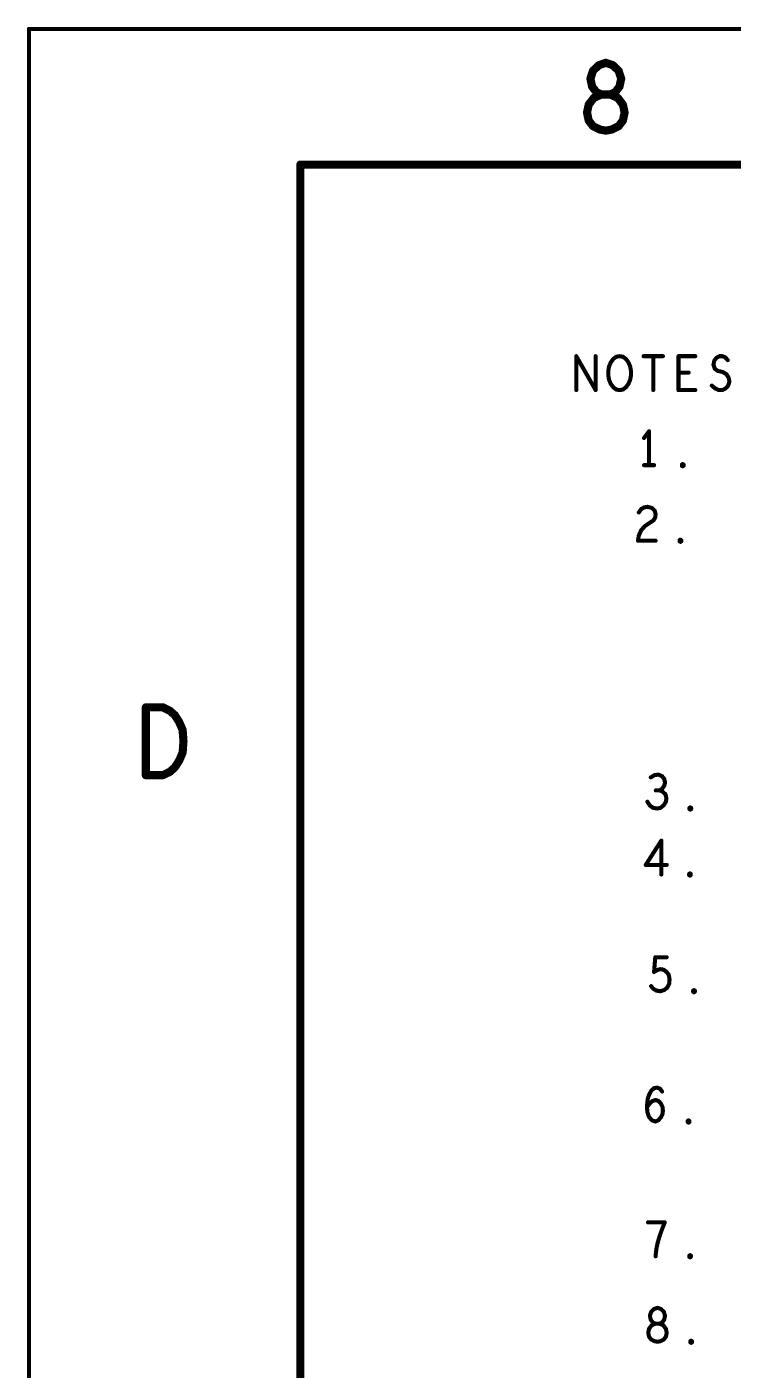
# Model space of a CAD drawing. Extents: x -14.2 to 19.9, y -5.2 to 16.9.
# Drawn here: x -14.157 to -11.556, y 11.911 to 16.86 of the extents above; entities that cross this region are included whole.
import ezdxf

# ---------------------------------------------------------------- set-up
doc = ezdxf.new("R2010")
doc.units = 0
doc.layers.get('0').update_dxf_attribs({"linetype": 'CONTINUOUS'})
doc.layers.add('FAB', color=2, linetype='CONTINUOUS')

# ---------------------------------------------------------------- blocks, each defined once
blk = doc.blocks.new('ROUND_138')
at = {"const_width": 0.015}
blk.add_lwpolyline([(-0.0075, 0, 1), (0.0075, 0, 1)], format="xyb", close=True, dxfattribs=at)
blk = doc.blocks.new('ROUND_105')
at = {"const_width": 0.0075}
blk.add_lwpolyline([(-0.00375, 0, 1), (0.00375, 0, 1)], format="xyb", close=True, dxfattribs=at)

msp = doc.modelspace()

# ---------------------------------------------------------------- linework, layer by layer
at = {"layer": 'FAB'}
for points, const_width in [([(-14.1499, -5.1472), (-14.1499, 16.8528)], 0.015), ([(-14.1499, 16.8528), (19.8501, 16.8528)], 0.015), ([(-12.0721, 16.6986), (-12.0501, 16.7194)], 0.03), ([(-12.0501, 16.7194), (-12.0249, 16.7278)], 0.03), ([(-12.0249, 16.7278), (-11.9997, 16.7194)], 0.03), ([(-11.9997, 16.7194), (-11.9777, 16.6986)], 0.03), ([(-12.0816, 16.6694), (-12.0721, 16.6986)], 0.03), ([(-12.0753, 16.6402), (-12.0816, 16.6694)], 0.03), ([(-11.9777, 16.6986), (-11.9682, 16.6694)], 0.03), ([(-11.9682, 16.6694), (-11.9745, 16.6402)], 0.03), ([(-12.0596, 16.6194), (-12.0753, 16.6402)], 0.03), ([(-12.0406, 16.6111), (-12.0596, 16.6194)], 0.03), ([(-11.9902, 16.6194), (-12.0092, 16.6111)], 0.03), ([(-11.9745, 16.6402), (-11.9902, 16.6194)], 0.03), ([(-12.0879, 16.5736), (-12.0942, 16.5444)], 0.03), ([(-12.069, 16.5986), (-12.0879, 16.5736)], 0.03), ([(-12.0406, 16.6111), (-12.069, 16.5986)], 0.03), ([(-12.0092, 16.6111), (-12.0406, 16.6111)], 0.03), ([(-12.0092, 16.6111), (-12.0406, 16.6111)], 0.03), ([(-11.9808, 16.5986), (-12.0092, 16.6111)], 0.03), ([(-11.9619, 16.5736), (-11.9808, 16.5986)], 0.03), ([(-11.9556, 16.5444), (-11.9619, 16.5736)], 0.03), ([(-12.0942, 16.5444), (-12.0879, 16.5152)], 0.03), ([(-11.9619, 16.5152), (-11.9556, 16.5444)], 0.03), ([(-12.0879, 16.5152), (-12.0721, 16.4944)], 0.03), ([(-12.0721, 16.4944), (-12.0469, 16.4819)], 0.03), ([(-12.0469, 16.4819), (-12.0249, 16.4778)], 0.03), ([(-12.0249, 16.4778), (-12.0029, 16.4819)], 0.03), ([(-12.0029, 16.4819), (-11.9777, 16.4944)], 0.03), ([(-11.9777, 16.4944), (-11.9619, 16.5152)], 0.03), ([(18.8501, 16.3528), (-13.1499, 16.3528)], 0.03), ([(-13.1499, 16.3528), (-13.1499, -4.6472)], 0.03), ([(-12.1337, 15.5218), (-12.1337, 15.6468)], 0.015), ([(-12.1337, 15.6468), (-12.0624, 15.5218)], 0.015), ([(-12.0624, 15.5218), (-12.0624, 15.6468)], 0.015), ([(-12.0066, 15.6239), (-11.9973, 15.6364)], 0.015), ([(-11.9973, 15.6364), (-11.9865, 15.6447)], 0.015), ([(-11.9865, 15.6447), (-11.9741, 15.6468)], 0.015), ([(-11.9741, 15.6468), (-11.9617, 15.6447)], 0.015), ([(-11.9617, 15.6447), (-11.9508, 15.6364)], 0.015), ([(-11.9508, 15.6364), (-11.9415, 15.6239)], 0.015), ([(-11.8857, 15.6468), (-11.8144, 15.6468)], 0.015), ([(-11.8501, 15.6468), (-11.8501, 15.5218)], 0.015), ([(-11.7571, 15.5218), (-11.7571, 15.6468)], 0.015), ([(-11.7571, 15.6468), (-11.6951, 15.6468)], 0.015), ([(-11.6253, 15.6301), (-11.6176, 15.6405)], 0.015), ([(-11.6176, 15.6405), (-11.6067, 15.6468)], 0.015), ([(-11.6067, 15.6468), (-11.5959, 15.6468)], 0.015), ([(-11.5959, 15.6468), (-11.585, 15.6426)], 0.015), ([(-11.585, 15.6426), (-11.5757, 15.6322)], 0.015), ([(-12.0159, 15.5926), (-12.0128, 15.6093)], 0.015), ([(-12.0159, 15.576), (-12.0159, 15.5926)], 0.015), ([(-12.0128, 15.6093), (-12.0066, 15.6239)], 0.015), ([(-11.9415, 15.6239), (-11.9353, 15.6093)], 0.015), ([(-11.9353, 15.6093), (-11.9322, 15.5926)], 0.015), ([(-11.9322, 15.5926), (-11.9322, 15.576)], 0.015), ([(-11.7199, 15.5864), (-11.7571, 15.5864)], 0.015), ([(-11.6284, 15.6155), (-11.6253, 15.6301)], 0.015), ([(-11.6238, 15.601), (-11.6284, 15.6155)], 0.015), ([(-11.6129, 15.5926), (-11.6238, 15.601)], 0.015), ([(-11.5943, 15.5885), (-11.6129, 15.5926)], 0.015), ([(-11.5804, 15.5801), (-11.5943, 15.5885)], 0.015), ([(-12.0128, 15.5593), (-12.0159, 15.576)], 0.015), ([(-12.0066, 15.5447), (-12.0128, 15.5593)], 0.015), ([(-11.9973, 15.5322), (-12.0066, 15.5447)], 0.015), ([(-11.9415, 15.5447), (-11.9508, 15.5322)], 0.015), ([(-11.9353, 15.5593), (-11.9415, 15.5447)], 0.015), ([(-11.9322, 15.576), (-11.9353, 15.5593)], 0.015), ([(-11.6346, 15.5385), (-11.6222, 15.528)], 0.015), ([(-11.5835, 15.528), (-11.5742, 15.5385)], 0.015), ([(-11.5726, 15.5676), (-11.5804, 15.5801)], 0.015), ([(-11.5742, 15.5385), (-11.5695, 15.5531)], 0.015), ([(-11.5695, 15.5531), (-11.5726, 15.5676)], 0.015), ([(-11.9865, 15.5239), (-11.9973, 15.5322)], 0.015), ([(-11.9741, 15.5218), (-11.9865, 15.5239)], 0.015), ([(-11.9617, 15.5239), (-11.9741, 15.5218)], 0.015), ([(-11.9508, 15.5322), (-11.9617, 15.5239)], 0.015), ([(-11.6951, 15.5218), (-11.7571, 15.5218)], 0.015), ([(-11.6222, 15.528), (-11.6083, 15.5218)], 0.015), ([(-11.6083, 15.5218), (-11.5959, 15.5218)], 0.015), ([(-11.5959, 15.5218), (-11.5835, 15.528)], 0.015), ([(-11.8656, 15.3701), (-11.8842, 15.3451)], 0.015), ([(-11.8656, 15.2451), (-11.8656, 15.3701)], 0.015), ([(-11.8842, 15.2451), (-11.847, 15.2451)], 0.015), ([(-11.7447, 15.2472), (-11.7416, 15.2493)], 0.015), ([(-11.7447, 15.243), (-11.7447, 15.2472)], 0.015), ([(-11.7416, 15.241), (-11.7447, 15.243)], 0.015), ([(-11.7416, 15.2493), (-11.7385, 15.2472)], 0.015), ([(-11.7385, 15.243), (-11.7416, 15.241)], 0.015), ([(-11.7385, 15.2472), (-11.7385, 15.243)], 0.015), ([(-11.8942, 15.0835), (-11.8834, 15.0897)], 0.015), ([(-11.8834, 15.0897), (-11.871, 15.0918)], 0.015), ([(-11.871, 15.0918), (-11.8555, 15.0876)], 0.015), ([(-11.9035, 15.071), (-11.8942, 15.0835)], 0.015), ([(-11.8493, 15.0418), (-11.8803, 15.021)], 0.015), ([(-11.8555, 15.0876), (-11.8446, 15.0772)], 0.015), ([(-11.8431, 15.0522), (-11.8493, 15.0418)], 0.015), ([(-11.8446, 15.0772), (-11.8415, 15.0647)], 0.015), ([(-11.8415, 15.0647), (-11.8431, 15.0522)], 0.015), ([(-11.8942, 15.0064), (-11.9035, 14.9855)], 0.015), ([(-11.8803, 15.021), (-11.8942, 15.0064)], 0.015), ([(-11.9035, 14.9855), (-11.9066, 14.9668)], 0.015), ([(-11.9066, 14.9668), (-11.8415, 14.9668)], 0.015), ([(-11.7532, 14.9689), (-11.7501, 14.971)], 0.015), ([(-11.7532, 14.9647), (-11.7532, 14.9689)], 0.015), ([(-11.7501, 14.9626), (-11.7532, 14.9647)], 0.015), ([(-11.7501, 14.971), (-11.747, 14.9689)], 0.015), ([(-11.747, 14.9647), (-11.7501, 14.9626)], 0.015), ([(-11.747, 14.9689), (-11.747, 14.9647)], 0.015), ([(-13.7192, 14.1028), (-13.7192, 14.3528)], 0.03), ([(-13.7192, 14.3528), (-13.6562, 14.3528)], 0.03), ([(-13.6562, 14.3528), (-13.631, 14.3402)], 0.03), ([(-13.631, 14.3402), (-13.6121, 14.3236)], 0.03), ([(-13.6121, 14.3236), (-13.5963, 14.2986)], 0.03), ([(-13.5963, 14.2986), (-13.5837, 14.2694)], 0.03), ([(-13.5837, 14.2694), (-13.5806, 14.2277)], 0.03), ([(-13.5806, 14.2277), (-13.5837, 14.1861)], 0.03), ([(-13.5963, 14.1569), (-13.6121, 14.1319)], 0.03), ([(-13.5837, 14.1861), (-13.5963, 14.1569)], 0.03), ([(-13.6562, 14.1028), (-13.7192, 14.1028)], 0.03), ([(-13.631, 14.1152), (-13.6562, 14.1028)], 0.03), ([(-13.6121, 14.1319), (-13.631, 14.1152)], 0.03), ([(-11.8453, 14.103), (-11.8593, 14.0947)], 0.015), ([(-11.8314, 14.1051), (-11.8453, 14.103)], 0.015), ([(-11.8174, 14.0989), (-11.8314, 14.1051)], 0.015), ([(-11.8267, 14.0468), (-11.8174, 14.053)], 0.015), ([(-11.8097, 14.0885), (-11.8174, 14.0989)], 0.015), ([(-11.8174, 14.053), (-11.8097, 14.0635)], 0.015), ([(-11.8066, 14.076), (-11.8097, 14.0885)], 0.015), ([(-11.8097, 14.0635), (-11.8066, 14.076)], 0.015), ([(-11.8717, 14.0051), (-11.8624, 13.9905)], 0.015), ([(-11.8267, 14.0468), (-11.8407, 14.0468)], 0.015), ([(-11.8159, 14.0426), (-11.8267, 14.0468)], 0.015), ([(-11.805, 14.0322), (-11.8159, 14.0426)], 0.015), ([(-11.8112, 13.9926), (-11.8035, 14.0051)], 0.015), ([(-11.8019, 14.0176), (-11.805, 14.0322)], 0.015), ([(-11.8035, 14.0051), (-11.8019, 14.0176)], 0.015), ([(-11.8624, 13.9905), (-11.85, 13.9822)], 0.015), ([(-11.85, 13.9822), (-11.836, 13.9801)], 0.015), ([(-11.836, 13.9801), (-11.8236, 13.9822)], 0.015), ([(-11.8236, 13.9822), (-11.8112, 13.9926)], 0.015), ([(-11.7167, 13.9822), (-11.7136, 13.9843)], 0.015), ([(-11.7167, 13.978), (-11.7167, 13.9822)], 0.015), ([(-11.7136, 13.976), (-11.7167, 13.978)], 0.015), ([(-11.7136, 13.9843), (-11.7105, 13.9822)], 0.015), ([(-11.7105, 13.978), (-11.7136, 13.976)], 0.015), ([(-11.7105, 13.9822), (-11.7105, 13.978)], 0.015), ([(-11.8205, 13.8618), (-11.8778, 13.7722)], 0.015), ([(-11.8205, 13.7368), (-11.8205, 13.8618)], 0.015), ([(-11.8778, 13.7722), (-11.8003, 13.7722)], 0.015), ([(-11.7182, 13.7389), (-11.7151, 13.741)], 0.015), ([(-11.7182, 13.7347), (-11.7182, 13.7389)], 0.015), ([(-11.7151, 13.7326), (-11.7182, 13.7347)], 0.015), ([(-11.7151, 13.741), (-11.712, 13.7389)], 0.015), ([(-11.712, 13.7347), (-11.7151, 13.7326)], 0.015), ([(-11.712, 13.7389), (-11.712, 13.7347)], 0.015), ([(-11.8473, 13.3776), (-11.8427, 13.4318)], 0.015), ([(-11.8427, 13.4318), (-11.8008, 13.4318)], 0.015), ([(-11.8334, 13.386), (-11.8473, 13.3776)], 0.015), ([(-11.8225, 13.388), (-11.8334, 13.386)], 0.015), ([(-11.8117, 13.386), (-11.8225, 13.388)], 0.015), ([(-11.8008, 13.3776), (-11.8117, 13.386)], 0.015), ([(-11.7931, 13.3672), (-11.8008, 13.3776)], 0.015), ([(-11.79, 13.3505), (-11.7931, 13.3672)], 0.015), ([(-11.8582, 13.3255), (-11.8489, 13.3151)], 0.015), ([(-11.8489, 13.3151), (-11.838, 13.3089)], 0.015), ([(-11.838, 13.3089), (-11.8241, 13.3068)], 0.015), ([(-11.8241, 13.3068), (-11.8101, 13.311)], 0.015), ([(-11.8101, 13.311), (-11.7993, 13.3193)], 0.015), ([(-11.7993, 13.3193), (-11.7915, 13.3339)], 0.015), ([(-11.7915, 13.3339), (-11.79, 13.3505)], 0.015), ([(-11.7032, 13.3089), (-11.7001, 13.311)], 0.015), ([(-11.7032, 13.3047), (-11.7032, 13.3089)], 0.015), ([(-11.7001, 13.311), (-11.697, 13.3089)], 0.015), ([(-11.697, 13.3089), (-11.697, 13.3047)], 0.015), ([(-11.7001, 13.3026), (-11.7032, 13.3047)], 0.015), ([(-11.697, 13.3047), (-11.7001, 13.3026)], 0.015), ([(-11.8704, 12.9101), (-11.8658, 12.9247)], 0.015), ([(-11.8658, 12.9247), (-11.858, 12.9393)], 0.015), ([(-11.858, 12.9393), (-11.8472, 12.9497)], 0.015), ([(-11.8472, 12.9497), (-11.8363, 12.9518)], 0.015), ([(-11.8363, 12.9518), (-11.8255, 12.9476)], 0.015), ([(-11.8255, 12.9476), (-11.8177, 12.9372)], 0.015), ([(-11.8735, 12.883), (-11.8704, 12.9101)], 0.015), ([(-11.8735, 12.8789), (-11.8627, 12.8935)], 0.015), ([(-11.872, 12.8622), (-11.8735, 12.883)], 0.015), ([(-11.8658, 12.8435), (-11.872, 12.8622)], 0.015), ([(-11.8627, 12.8935), (-11.8534, 12.9018)], 0.015), ([(-11.8534, 12.9018), (-11.841, 12.906)], 0.015), ([(-11.841, 12.906), (-11.8301, 12.9018)], 0.015), ([(-11.8301, 12.9018), (-11.8224, 12.8935)], 0.015), ([(-11.8224, 12.8935), (-11.8162, 12.881)], 0.015), ([(-11.8162, 12.881), (-11.8146, 12.8664)], 0.015), ([(-11.8146, 12.8664), (-11.8162, 12.8539)], 0.015), ([(-11.8549, 12.831), (-11.8658, 12.8435)], 0.015), ([(-11.8425, 12.8268), (-11.8549, 12.831)], 0.015), ([(-11.8317, 12.831), (-11.8425, 12.8268)], 0.015), ([(-11.8224, 12.8414), (-11.8317, 12.831)], 0.015), ([(-11.8162, 12.8539), (-11.8224, 12.8414)], 0.015), ([(-11.7232, 12.8289), (-11.7201, 12.831)], 0.015), ([(-11.7232, 12.8247), (-11.7232, 12.8289)], 0.015), ([(-11.7201, 12.8226), (-11.7232, 12.8247)], 0.015), ([(-11.7201, 12.831), (-11.717, 12.8289)], 0.015), ([(-11.717, 12.8247), (-11.7201, 12.8226)], 0.015), ([(-11.717, 12.8289), (-11.717, 12.8247)], 0.015), ([(-11.8076, 12.4551), (-11.8696, 12.4551)], 0.015), ([(-11.8277, 12.401), (-11.82, 12.4239)], 0.015), ([(-11.82, 12.4239), (-11.8076, 12.4551)], 0.015), ([(-11.8386, 12.3572), (-11.8339, 12.3801)], 0.015), ([(-11.8339, 12.3801), (-11.8277, 12.401)], 0.015), ([(-11.8417, 12.3301), (-11.8386, 12.3572)], 0.015), ([(-11.7177, 12.3322), (-11.7146, 12.3343)], 0.015), ([(-11.7177, 12.328), (-11.7177, 12.3322)], 0.015), ([(-11.7146, 12.326), (-11.7177, 12.328)], 0.015), ([(-11.7146, 12.3343), (-11.7115, 12.3322)], 0.015), ([(-11.7115, 12.328), (-11.7146, 12.326)], 0.015), ([(-11.7115, 12.3322), (-11.7115, 12.328)], 0.015), ([(-11.8625, 12.111), (-11.8578, 12.1255)], 0.015), ([(-11.8578, 12.1255), (-11.847, 12.136)], 0.015), ([(-11.847, 12.136), (-11.8346, 12.1401)], 0.015), ([(-11.8346, 12.1401), (-11.8222, 12.136)], 0.015), ([(-11.8222, 12.136), (-11.8113, 12.1255)], 0.015), ([(-11.8113, 12.1255), (-11.8067, 12.111)], 0.015), ([(-11.8563, 12.0755), (-11.8656, 12.063)], 0.015), ([(-11.8594, 12.0964), (-11.8625, 12.111)], 0.015), ([(-11.8516, 12.086), (-11.8594, 12.0964)], 0.015), ([(-11.8423, 12.0818), (-11.8563, 12.0755)], 0.015), ([(-11.8423, 12.0818), (-11.8516, 12.086)], 0.015), ([(-11.8268, 12.0818), (-11.8423, 12.0818)], 0.015), ([(-11.8268, 12.0818), (-11.8423, 12.0818)], 0.015), ([(-11.8175, 12.086), (-11.8268, 12.0818)], 0.015), ([(-11.8129, 12.0755), (-11.8268, 12.0818)], 0.015), ([(-11.8098, 12.0964), (-11.8175, 12.086)], 0.015), ([(-11.8036, 12.063), (-11.8129, 12.0755)], 0.015), ([(-11.8067, 12.111), (-11.8098, 12.0964)], 0.015), ([(-11.8656, 12.063), (-11.8687, 12.0485)], 0.015), ([(-11.8687, 12.0485), (-11.8656, 12.0339)], 0.015), ([(-11.8656, 12.0339), (-11.8578, 12.0235)], 0.015), ([(-11.8578, 12.0235), (-11.8454, 12.0172)], 0.015), ([(-11.8237, 12.0172), (-11.8113, 12.0235)], 0.015), ([(-11.8113, 12.0235), (-11.8036, 12.0339)], 0.015), ([(-11.8005, 12.0485), (-11.8036, 12.063)], 0.015), ([(-11.8036, 12.0339), (-11.8005, 12.0485)], 0.015), ([(-11.8454, 12.0172), (-11.8346, 12.0151)], 0.015), ([(-11.8346, 12.0151), (-11.8237, 12.0172)], 0.015), ([(-11.7137, 12.0172), (-11.7106, 12.0193)], 0.015), ([(-11.7137, 12.013), (-11.7137, 12.0172)], 0.015), ([(-11.7106, 12.011), (-11.7137, 12.013)], 0.015), ([(-11.7106, 12.0193), (-11.7075, 12.0172)], 0.015), ([(-11.7075, 12.013), (-11.7106, 12.011)], 0.015), ([(-11.7075, 12.0172), (-11.7075, 12.013)], 0.015)]:
    msp.add_lwpolyline(points, dxfattribs=dict(at, const_width=const_width))

# ---------------------------------------------------------------- block references
for name, p in [('ROUND_105', (-14.1499, 16.8528)), ('ROUND_105', (-14.1499, 16.8528)), ('ROUND_138', (-12.0501, 16.7194)), ('ROUND_138', (-12.0501, 16.7194)), ('ROUND_138', (-12.0249, 16.7278)), ('ROUND_138', (-12.0249, 16.7278)), ('ROUND_138', (-11.9997, 16.7194)), ('ROUND_138', (-11.9997, 16.7194)), ('ROUND_138', (-12.0816, 16.6694)), ('ROUND_138', (-12.0816, 16.6694)), ('ROUND_138', (-12.0721, 16.6986)), ('ROUND_138', (-12.0721, 16.6986)), ('ROUND_138', (-11.9777, 16.6986)), ('ROUND_138', (-11.9777, 16.6986)), ('ROUND_138', (-11.9682, 16.6694)), ('ROUND_138', (-11.9682, 16.6694)), ('ROUND_138', (-12.0753, 16.6402)), ('ROUND_138', (-12.0753, 16.6402)), ('ROUND_138', (-12.0596, 16.6194)), ('ROUND_138', (-12.0596, 16.6194)), ('ROUND_138', (-11.9902, 16.6194)), ('ROUND_138', (-11.9902, 16.6194)), ('ROUND_138', (-11.9745, 16.6402)), ('ROUND_138', (-11.9745, 16.6402)), ('ROUND_138', (-12.0879, 16.5736)), ('ROUND_138', (-12.0879, 16.5736)), ('ROUND_138', (-12.069, 16.5986)), ('ROUND_138', (-12.069, 16.5986)), ('ROUND_138', (-12.0406, 16.6111)), ('ROUND_138', (-12.0406, 16.6111)), ('ROUND_138', (-12.0406, 16.6111)), ('ROUND_138', (-12.0406, 16.6111)), ('ROUND_138', (-12.0092, 16.6111)), ('ROUND_138', (-12.0092, 16.6111)), ('ROUND_138', (-12.0092, 16.6111)), ('ROUND_138', (-12.0092, 16.6111)), ('ROUND_138', (-11.9808, 16.5986)), ('ROUND_138', (-11.9808, 16.5986)), ('ROUND_138', (-11.9619, 16.5736)), ('ROUND_138', (-11.9619, 16.5736)), ('ROUND_138', (-12.0942, 16.5444)), ('ROUND_138', (-12.0942, 16.5444)), ('ROUND_138', (-11.9556, 16.5444)), ('ROUND_138', (-11.9556, 16.5444)), ('ROUND_138', (-12.0879, 16.5152)), ('ROUND_138', (-12.0879, 16.5152)), ('ROUND_138', (-12.0721, 16.4944)), ('ROUND_138', (-12.0721, 16.4944)), ('ROUND_138', (-12.0469, 16.4819)), ('ROUND_138', (-12.0469, 16.4819)), ('ROUND_138', (-12.0249, 16.4778)), ('ROUND_138', (-12.0249, 16.4778)), ('ROUND_138', (-12.0029, 16.4819)), ('ROUND_138', (-12.0029, 16.4819)), ('ROUND_138', (-11.9777, 16.4944)), ('ROUND_138', (-11.9777, 16.4944)), ('ROUND_138', (-11.9619, 16.5152)), ('ROUND_138', (-11.9619, 16.5152)), ('ROUND_138', (-13.1499, 16.3528)), ('ROUND_138', (-13.1499, 16.3528)), ('ROUND_105', (-12.1337, 15.6468)), ('ROUND_105', (-12.1337, 15.6468)), ('ROUND_105', (-12.0624, 15.6468)), ('ROUND_105', (-11.9973, 15.6364)), ('ROUND_105', (-11.9973, 15.6364)), ('ROUND_105', (-11.9865, 15.6447)), ('ROUND_105', (-11.9865, 15.6447)), ('ROUND_105', (-11.9741, 15.6468)), ('ROUND_105', (-11.9741, 15.6468)), ('ROUND_105', (-11.9617, 15.6447)), ('ROUND_105', (-11.9617, 15.6447)), ('ROUND_105', (-11.9508, 15.6364)), ('ROUND_105', (-11.9508, 15.6364)), ('ROUND_105', (-11.8857, 15.6468)), ('ROUND_105', (-11.8501, 15.6468)), ('ROUND_105', (-11.8144, 15.6468)), ('ROUND_105', (-11.7571, 15.6468)), ('ROUND_105', (-11.7571, 15.6468)), ('ROUND_105', (-11.6951, 15.6468)), ('ROUND_105', (-11.6176, 15.6405)), ('ROUND_105', (-11.6176, 15.6405)), ('ROUND_105', (-11.6067, 15.6468)), ('ROUND_105', (-11.6067, 15.6468)), ('ROUND_105', (-11.5959, 15.6468)), ('ROUND_105', (-11.5959, 15.6468)), ('ROUND_105', (-11.585, 15.6426)), ('ROUND_105', (-11.585, 15.6426)), ('ROUND_105', (-12.0159, 15.5926)), ('ROUND_105', (-12.0159, 15.5926)), ('ROUND_105', (-12.0128, 15.6093)), ('ROUND_105', (-12.0128, 15.6093)), ('ROUND_105', (-12.0066, 15.6239)), ('ROUND_105', (-12.0066, 15.6239)), ('ROUND_105', (-11.9415, 15.6239)), ('ROUND_105', (-11.9415, 15.6239)), ('ROUND_105', (-11.9353, 15.6093)), ('ROUND_105', (-11.9353, 15.6093)), ('ROUND_105', (-11.9322, 15.5926)), ('ROUND_105', (-11.9322, 15.5926)), ('ROUND_105', (-11.7571, 15.5864)), ('ROUND_105', (-11.7199, 15.5864)), ('ROUND_105', (-11.6284, 15.6155)), ('ROUND_105', (-11.6284, 15.6155)), ('ROUND_105', (-11.6253, 15.6301)), ('ROUND_105', (-11.6253, 15.6301)), ('ROUND_105', (-11.6238, 15.601)), ('ROUND_105', (-11.6238, 15.601)), ('ROUND_105', (-11.6129, 15.5926)), ('ROUND_105', (-11.6129, 15.5926)), ('ROUND_105', (-11.5943, 15.5885)), ('ROUND_105', (-11.5943, 15.5885)), ('ROUND_105', (-11.5757, 15.6322)), ('ROUND_105', (-12.0159, 15.576)), ('ROUND_105', (-12.0159, 15.576)), ('ROUND_105', (-12.0128, 15.5593)), ('ROUND_105', (-12.0128, 15.5593)), ('ROUND_105', (-12.0066, 15.5447)), ('ROUND_105', (-12.0066, 15.5447)), ('ROUND_105', (-11.9415, 15.5447)), ('ROUND_105', (-11.9415, 15.5447)), ('ROUND_105', (-11.9353, 15.5593)), ('ROUND_105', (-11.9353, 15.5593)), ('ROUND_105', (-11.9322, 15.576)), ('ROUND_105', (-11.9322, 15.576)), ('ROUND_105', (-11.6346, 15.5385)), ('ROUND_105', (-11.5804, 15.5801)), ('ROUND_105', (-11.5804, 15.5801)), ('ROUND_105', (-11.5742, 15.5385)), ('ROUND_105', (-11.5742, 15.5385)), ('ROUND_105', (-11.5726, 15.5676)), ('ROUND_105', (-11.5726, 15.5676)), ('ROUND_105', (-11.5695, 15.5531)), ('ROUND_105', (-11.5695, 15.5531)), ('ROUND_105', (-12.1337, 15.5218)), ('ROUND_105', (-12.0624, 15.5218)), ('ROUND_105', (-12.0624, 15.5218)), ('ROUND_105', (-11.9973, 15.5322)), ('ROUND_105', (-11.9973, 15.5322)), ('ROUND_105', (-11.9865, 15.5239)), ('ROUND_105', (-11.9865, 15.5239)), ('ROUND_105', (-11.9741, 15.5218)), ('ROUND_105', (-11.9741, 15.5218)), ('ROUND_105', (-11.9617, 15.5239)), ('ROUND_105', (-11.9617, 15.5239)), ('ROUND_105', (-11.9508, 15.5322)), ('ROUND_105', (-11.9508, 15.5322)), ('ROUND_105', (-11.8501, 15.5218)), ('ROUND_105', (-11.7571, 15.5218)), ('ROUND_105', (-11.7571, 15.5218)), ('ROUND_105', (-11.6951, 15.5218)), ('ROUND_105', (-11.6222, 15.528)), ('ROUND_105', (-11.6222, 15.528)), ('ROUND_105', (-11.6083, 15.5218)), ('ROUND_105', (-11.6083, 15.5218)), ('ROUND_105', (-11.5959, 15.5218)), ('ROUND_105', (-11.5959, 15.5218)), ('ROUND_105', (-11.5835, 15.528)), ('ROUND_105', (-11.5835, 15.528)), ('ROUND_105', (-11.8842, 15.3451)), ('ROUND_105', (-11.8656, 15.3701)), ('ROUND_105', (-11.8656, 15.3701)), ('ROUND_105', (-11.8842, 15.2451)), ('ROUND_105', (-11.8656, 15.2451)), ('ROUND_105', (-11.847, 15.2451)), ('ROUND_105', (-11.7447, 15.2472)), ('ROUND_105', (-11.7447, 15.2472)), ('ROUND_105', (-11.7447, 15.243)), ('ROUND_105', (-11.7447, 15.243)), ('ROUND_105', (-11.7416, 15.2493)), ('ROUND_105', (-11.7416, 15.2493)), ('ROUND_105', (-11.7416, 15.241)), ('ROUND_105', (-11.7416, 15.241)), ('ROUND_105', (-11.7385, 15.2472)), ('ROUND_105', (-11.7385, 15.2472)), ('ROUND_105', (-11.7385, 15.243)), ('ROUND_105', (-11.7385, 15.243)), ('ROUND_105', (-11.8834, 15.0897)), ('ROUND_105', (-11.8834, 15.0897)), ('ROUND_105', (-11.871, 15.0918)), ('ROUND_105', (-11.871, 15.0918)), ('ROUND_105', (-11.9035, 15.071)), ('ROUND_105', (-11.8942, 15.0835)), ('ROUND_105', (-11.8942, 15.0835)), ('ROUND_105', (-11.8555, 15.0876)), ('ROUND_105', (-11.8555, 15.0876)), ('ROUND_105', (-11.8493, 15.0418)), ('ROUND_105', (-11.8493, 15.0418)), ('ROUND_105', (-11.8446, 15.0772)), ('ROUND_105', (-11.8446, 15.0772)), ('ROUND_105', (-11.8431, 15.0522)), ('ROUND_105', (-11.8431, 15.0522)), ('ROUND_105', (-11.8415, 15.0647)), ('ROUND_105', (-11.8415, 15.0647)), ('ROUND_105', (-11.8942, 15.0064)), ('ROUND_105', (-11.8942, 15.0064)), ('ROUND_105', (-11.8803, 15.021)), ('ROUND_105', (-11.8803, 15.021)), ('ROUND_105', (-11.9066, 14.9668)), ('ROUND_105', (-11.9066, 14.9668)), ('ROUND_105', (-11.9035, 14.9855)), ('ROUND_105', (-11.9035, 14.9855)), ('ROUND_105', (-11.8415, 14.9668)), ('ROUND_105', (-11.7532, 14.9689)), ('ROUND_105', (-11.7532, 14.9689)), ('ROUND_105', (-11.7532, 14.9647)), ('ROUND_105', (-11.7532, 14.9647)), ('ROUND_105', (-11.7501, 14.971)), ('ROUND_105', (-11.7501, 14.971)), ('ROUND_105', (-11.7501, 14.9626)), ('ROUND_105', (-11.7501, 14.9626)), ('ROUND_105', (-11.747, 14.9689)), ('ROUND_105', (-11.747, 14.9689)), ('ROUND_105', (-11.747, 14.9647)), ('ROUND_105', (-11.747, 14.9647)), ('ROUND_138', (-13.7192, 14.3528)), ('ROUND_138', (-13.7192, 14.3528)), ('ROUND_138', (-13.6562, 14.3528)), ('ROUND_138', (-13.6562, 14.3528)), ('ROUND_138', (-13.631, 14.3402)), ('ROUND_138', (-13.631, 14.3402)), ('ROUND_138', (-13.6121, 14.3236)), ('ROUND_138', (-13.6121, 14.3236)), ('ROUND_138', (-13.5963, 14.2986)), ('ROUND_138', (-13.5963, 14.2986)), ('ROUND_138', (-13.5837, 14.2694)), ('ROUND_138', (-13.5837, 14.2694)), ('ROUND_138', (-13.5806, 14.2277)), ('ROUND_138', (-13.5806, 14.2277)), ('ROUND_138', (-13.5963, 14.1569)), ('ROUND_138', (-13.5963, 14.1569)), ('ROUND_138', (-13.5837, 14.1861)), ('ROUND_138', (-13.5837, 14.1861)), ('ROUND_138', (-13.7192, 14.1028)), ('ROUND_138', (-13.7192, 14.1028)), ('ROUND_138', (-13.6562, 14.1028)), ('ROUND_138', (-13.6562, 14.1028)), ('ROUND_138', (-13.631, 14.1152)), ('ROUND_138', (-13.631, 14.1152)), ('ROUND_138', (-13.6121, 14.1319)), ('ROUND_138', (-13.6121, 14.1319)), ('ROUND_105', (-11.8453, 14.103)), ('ROUND_105', (-11.8453, 14.103)), ('ROUND_105', (-11.8314, 14.1051)), ('ROUND_105', (-11.8314, 14.1051)), ('ROUND_105', (-11.8593, 14.0947)), ('ROUND_105', (-11.8174, 14.0989)), ('ROUND_105', (-11.8174, 14.0989)), ('ROUND_105', (-11.8174, 14.053)), ('ROUND_105', (-11.8174, 14.053)), ('ROUND_105', (-11.8097, 14.0885)), ('ROUND_105', (-11.8097, 14.0885)), ('ROUND_105', (-11.8097, 14.0635)), ('ROUND_105', (-11.8097, 14.0635)), ('ROUND_105', (-11.8066, 14.076)), ('ROUND_105', (-11.8066, 14.076)), ('ROUND_105', (-11.8717, 14.0051)), ('ROUND_105', (-11.8407, 14.0468)), ('ROUND_105', (-11.8267, 14.0468)), ('ROUND_105', (-11.8267, 14.0468)), ('ROUND_105', (-11.8267, 14.0468)), ('ROUND_105', (-11.8159, 14.0426)), ('ROUND_105', (-11.8159, 14.0426)), ('ROUND_105', (-11.805, 14.0322)), ('ROUND_105', (-11.805, 14.0322)), ('ROUND_105', (-11.8035, 14.0051)), ('ROUND_105', (-11.8035, 14.0051)), ('ROUND_105', (-11.8019, 14.0176)), ('ROUND_105', (-11.8019, 14.0176)), ('ROUND_105', (-11.8624, 13.9905)), ('ROUND_105', (-11.8624, 13.9905)), ('ROUND_105', (-11.85, 13.9822)), ('ROUND_105', (-11.85, 13.9822)), ('ROUND_105', (-11.836, 13.9801)), ('ROUND_105', (-11.836, 13.9801)), ('ROUND_105', (-11.8236, 13.9822)), ('ROUND_105', (-11.8236, 13.9822)), ('ROUND_105', (-11.8112, 13.9926)), ('ROUND_105', (-11.8112, 13.9926)), ('ROUND_105', (-11.7167, 13.9822)), ('ROUND_105', (-11.7167, 13.9822)), ('ROUND_105', (-11.7167, 13.978)), ('ROUND_105', (-11.7167, 13.978)), ('ROUND_105', (-11.7136, 13.9843)), ('ROUND_105', (-11.7136, 13.9843)), ('ROUND_105', (-11.7136, 13.976)), ('ROUND_105', (-11.7136, 13.976)), ('ROUND_105', (-11.7105, 13.9822)), ('ROUND_105', (-11.7105, 13.9822)), ('ROUND_105', (-11.7105, 13.978)), ('ROUND_105', (-11.7105, 13.978)), ('ROUND_105', (-11.8205, 13.8618)), ('ROUND_105', (-11.8205, 13.8618)), ('ROUND_105', (-11.8778, 13.7722)), ('ROUND_105', (-11.8778, 13.7722)), ('ROUND_105', (-11.8003, 13.7722)), ('ROUND_105', (-11.8205, 13.7368)), ('ROUND_105', (-11.7182, 13.7389)), ('ROUND_105', (-11.7182, 13.7389)), ('ROUND_105', (-11.7182, 13.7347)), ('ROUND_105', (-11.7182, 13.7347)), ('ROUND_105', (-11.7151, 13.741)), ('ROUND_105', (-11.7151, 13.741)), ('ROUND_105', (-11.7151, 13.7326)), ('ROUND_105', (-11.7151, 13.7326)), ('ROUND_105', (-11.712, 13.7389)), ('ROUND_105', (-11.712, 13.7389)), ('ROUND_105', (-11.712, 13.7347)), ('ROUND_105', (-11.712, 13.7347)), ('ROUND_105', (-11.8427, 13.4318)), ('ROUND_105', (-11.8427, 13.4318)), ('ROUND_105', (-11.8008, 13.4318)), ('ROUND_105', (-11.8473, 13.3776)), ('ROUND_105', (-11.8473, 13.3776)), ('ROUND_105', (-11.8334, 13.386)), ('ROUND_105', (-11.8334, 13.386)), ('ROUND_105', (-11.8225, 13.388)), ('ROUND_105', (-11.8225, 13.388)), ('ROUND_105', (-11.8117, 13.386)), ('ROUND_105', (-11.8117, 13.386)), ('ROUND_105', (-11.8008, 13.3776)), ('ROUND_105', (-11.8008, 13.3776)), ('ROUND_105', (-11.7931, 13.3672)), ('ROUND_105', (-11.7931, 13.3672)), ('ROUND_105', (-11.8582, 13.3255)), ('ROUND_105', (-11.8489, 13.3151)), ('ROUND_105', (-11.8489, 13.3151)), ('ROUND_105', (-11.838, 13.3089)), ('ROUND_105', (-11.838, 13.3089)), ('ROUND_105', (-11.8101, 13.311)), ('ROUND_105', (-11.8101, 13.311)), ('ROUND_105', (-11.7993, 13.3193)), ('ROUND_105', (-11.7993, 13.3193)), ('ROUND_105', (-11.7915, 13.3339)), ('ROUND_105', (-11.7915, 13.3339)), ('ROUND_105', (-11.79, 13.3505)), ('ROUND_105', (-11.79, 13.3505)), ('ROUND_105', (-11.7032, 13.3089)), ('ROUND_105', (-11.7032, 13.3089)), ('ROUND_105', (-11.7001, 13.311)), ('ROUND_105', (-11.7001, 13.311)), ('ROUND_105', (-11.697, 13.3089)), ('ROUND_105', (-11.697, 13.3089)), ('ROUND_105', (-11.8241, 13.3068)), ('ROUND_105', (-11.8241, 13.3068)), ('ROUND_105', (-11.7032, 13.3047)), ('ROUND_105', (-11.7032, 13.3047)), ('ROUND_105', (-11.7001, 13.3026)), ('ROUND_105', (-11.7001, 13.3026)), ('ROUND_105', (-11.697, 13.3047)), ('ROUND_105', (-11.697, 13.3047)), ('ROUND_105', (-11.8658, 12.9247)), ('ROUND_105', (-11.8658, 12.9247)), ('ROUND_105', (-11.858, 12.9393)), ('ROUND_105', (-11.858, 12.9393)), ('ROUND_105', (-11.8472, 12.9497)), ('ROUND_105', (-11.8472, 12.9497)), ('ROUND_105', (-11.8363, 12.9518)), ('ROUND_105', (-11.8363, 12.9518)), ('ROUND_105', (-11.8255, 12.9476)), ('ROUND_105', (-11.8255, 12.9476)), ('ROUND_105', (-11.8177, 12.9372)), ('ROUND_105', (-11.8735, 12.883)), ('ROUND_105', (-11.8735, 12.883)), ('ROUND_105', (-11.8735, 12.8789)), ('ROUND_105', (-11.872, 12.8622)), ('ROUND_105', (-11.872, 12.8622)), ('ROUND_105', (-11.8704, 12.9101)), ('ROUND_105', (-11.8704, 12.9101)), ('ROUND_105', (-11.8627, 12.8935)), ('ROUND_105', (-11.8627, 12.8935)), ('ROUND_105', (-11.8534, 12.9018)), ('ROUND_105', (-11.8534, 12.9018)), ('ROUND_105', (-11.841, 12.906)), ('ROUND_105', (-11.841, 12.906)), ('ROUND_105', (-11.8301, 12.9018)), ('ROUND_105', (-11.8301, 12.9018)), ('ROUND_105', (-11.8224, 12.8935)), ('ROUND_105', (-11.8224, 12.8935)), ('ROUND_105', (-11.8162, 12.881)), ('ROUND_105', (-11.8162, 12.881)), ('ROUND_105', (-11.8146, 12.8664)), ('ROUND_105', (-11.8146, 12.8664)), ('ROUND_105', (-11.8658, 12.8435)), ('ROUND_105', (-11.8658, 12.8435)), ('ROUND_105', (-11.8549, 12.831)), ('ROUND_105', (-11.8549, 12.831)), ('ROUND_105', (-11.8425, 12.8268)), ('ROUND_105', (-11.8425, 12.8268)), ('ROUND_105', (-11.8317, 12.831)), ('ROUND_105', (-11.8317, 12.831)), ('ROUND_105', (-11.8224, 12.8414)), ('ROUND_105', (-11.8224, 12.8414)), ('ROUND_105', (-11.8162, 12.8539)), ('ROUND_105', (-11.8162, 12.8539)), ('ROUND_105', (-11.7232, 12.8289)), ('ROUND_105', (-11.7232, 12.8289)), ('ROUND_105', (-11.7232, 12.8247)), ('ROUND_105', (-11.7232, 12.8247)), ('ROUND_105', (-11.7201, 12.831)), ('ROUND_105', (-11.7201, 12.831)), ('ROUND_105', (-11.7201, 12.8226)), ('ROUND_105', (-11.7201, 12.8226)), ('ROUND_105', (-11.717, 12.8289)), ('ROUND_105', (-11.717, 12.8289)), ('ROUND_105', (-11.717, 12.8247)), ('ROUND_105', (-11.717, 12.8247)), ('ROUND_105', (-11.8696, 12.4551)), ('ROUND_105', (-11.82, 12.4239)), ('ROUND_105', (-11.82, 12.4239)), ('ROUND_105', (-11.8076, 12.4551)), ('ROUND_105', (-11.8076, 12.4551)), ('ROUND_105', (-11.8339, 12.3801)), ('ROUND_105', (-11.8339, 12.3801)), ('ROUND_105', (-11.8277, 12.401)), ('ROUND_105', (-11.8277, 12.401)), ('ROUND_105', (-11.8417, 12.3301)), ('ROUND_105', (-11.8386, 12.3572)), ('ROUND_105', (-11.8386, 12.3572)), ('ROUND_105', (-11.7177, 12.3322)), ('ROUND_105', (-11.7177, 12.3322)), ('ROUND_105', (-11.7177, 12.328)), ('ROUND_105', (-11.7177, 12.328)), ('ROUND_105', (-11.7146, 12.3343)), ('ROUND_105', (-11.7146, 12.3343)), ('ROUND_105', (-11.7146, 12.326)), ('ROUND_105', (-11.7146, 12.326)), ('ROUND_105', (-11.7115, 12.3322)), ('ROUND_105', (-11.7115, 12.3322)), ('ROUND_105', (-11.7115, 12.328)), ('ROUND_105', (-11.7115, 12.328)), ('ROUND_105', (-11.8578, 12.1255)), ('ROUND_105', (-11.8578, 12.1255)), ('ROUND_105', (-11.847, 12.136)), ('ROUND_105', (-11.847, 12.136)), ('ROUND_105', (-11.8346, 12.1401)), ('ROUND_105', (-11.8346, 12.1401)), ('ROUND_105', (-11.8222, 12.136)), ('ROUND_105', (-11.8222, 12.136)), ('ROUND_105', (-11.8113, 12.1255)), ('ROUND_105', (-11.8113, 12.1255)), ('ROUND_105', (-11.8625, 12.111)), ('ROUND_105', (-11.8625, 12.111)), ('ROUND_105', (-11.8594, 12.0964)), ('ROUND_105', (-11.8594, 12.0964)), ('ROUND_105', (-11.8563, 12.0755)), ('ROUND_105', (-11.8563, 12.0755)), ('ROUND_105', (-11.8516, 12.086)), ('ROUND_105', (-11.8516, 12.086)), ('ROUND_105', (-11.8423, 12.0818)), ('ROUND_105', (-11.8423, 12.0818)), ('ROUND_105', (-11.8423, 12.0818)), ('ROUND_105', (-11.8423, 12.0818)), ('ROUND_105', (-11.8268, 12.0818)), ('ROUND_105', (-11.8268, 12.0818)), ('ROUND_105', (-11.8268, 12.0818)), ('ROUND_105', (-11.8268, 12.0818)), ('ROUND_105', (-11.8175, 12.086)), ('ROUND_105', (-11.8175, 12.086)), ('ROUND_105', (-11.8129, 12.0755)), ('ROUND_105', (-11.8129, 12.0755)), ('ROUND_105', (-11.8098, 12.0964)), ('ROUND_105', (-11.8098, 12.0964)), ('ROUND_105', (-11.8067, 12.111)), ('ROUND_105', (-11.8067, 12.111)), ('ROUND_105', (-11.8687, 12.0485)), ('ROUND_105', (-11.8687, 12.0485)), ('ROUND_105', (-11.8656, 12.063)), ('ROUND_105', (-11.8656, 12.063)), ('ROUND_105', (-11.8656, 12.0339)), ('ROUND_105', (-11.8656, 12.0339)), ('ROUND_105', (-11.8578, 12.0235)), ('ROUND_105', (-11.8578, 12.0235)), ('ROUND_105', (-11.8113, 12.0235)), ('ROUND_105', (-11.8113, 12.0235)), ('ROUND_105', (-11.8036, 12.063)), ('ROUND_105', (-11.8036, 12.063)), ('ROUND_105', (-11.8036, 12.0339)), ('ROUND_105', (-11.8036, 12.0339)), ('ROUND_105', (-11.8005, 12.0485)), ('ROUND_105', (-11.8005, 12.0485)), ('ROUND_105', (-11.8454, 12.0172)), ('ROUND_105', (-11.8454, 12.0172)), ('ROUND_105', (-11.8346, 12.0151)), ('ROUND_105', (-11.8346, 12.0151)), ('ROUND_105', (-11.8237, 12.0172)), ('ROUND_105', (-11.8237, 12.0172)), ('ROUND_105', (-11.7137, 12.0172)), ('ROUND_105', (-11.7137, 12.0172)), ('ROUND_105', (-11.7137, 12.013)), ('ROUND_105', (-11.7137, 12.013)), ('ROUND_105', (-11.7106, 12.0193)), ('ROUND_105', (-11.7106, 12.0193)), ('ROUND_105', (-11.7106, 12.011)), ('ROUND_105', (-11.7106, 12.011)), ('ROUND_105', (-11.7075, 12.0172)), ('ROUND_105', (-11.7075, 12.0172)), ('ROUND_105', (-11.7075, 12.013)), ('ROUND_105', (-11.7075, 12.013))]:
    msp.add_blockref(name, p, dxfattribs=at)

doc.saveas('drawing.dxf')
